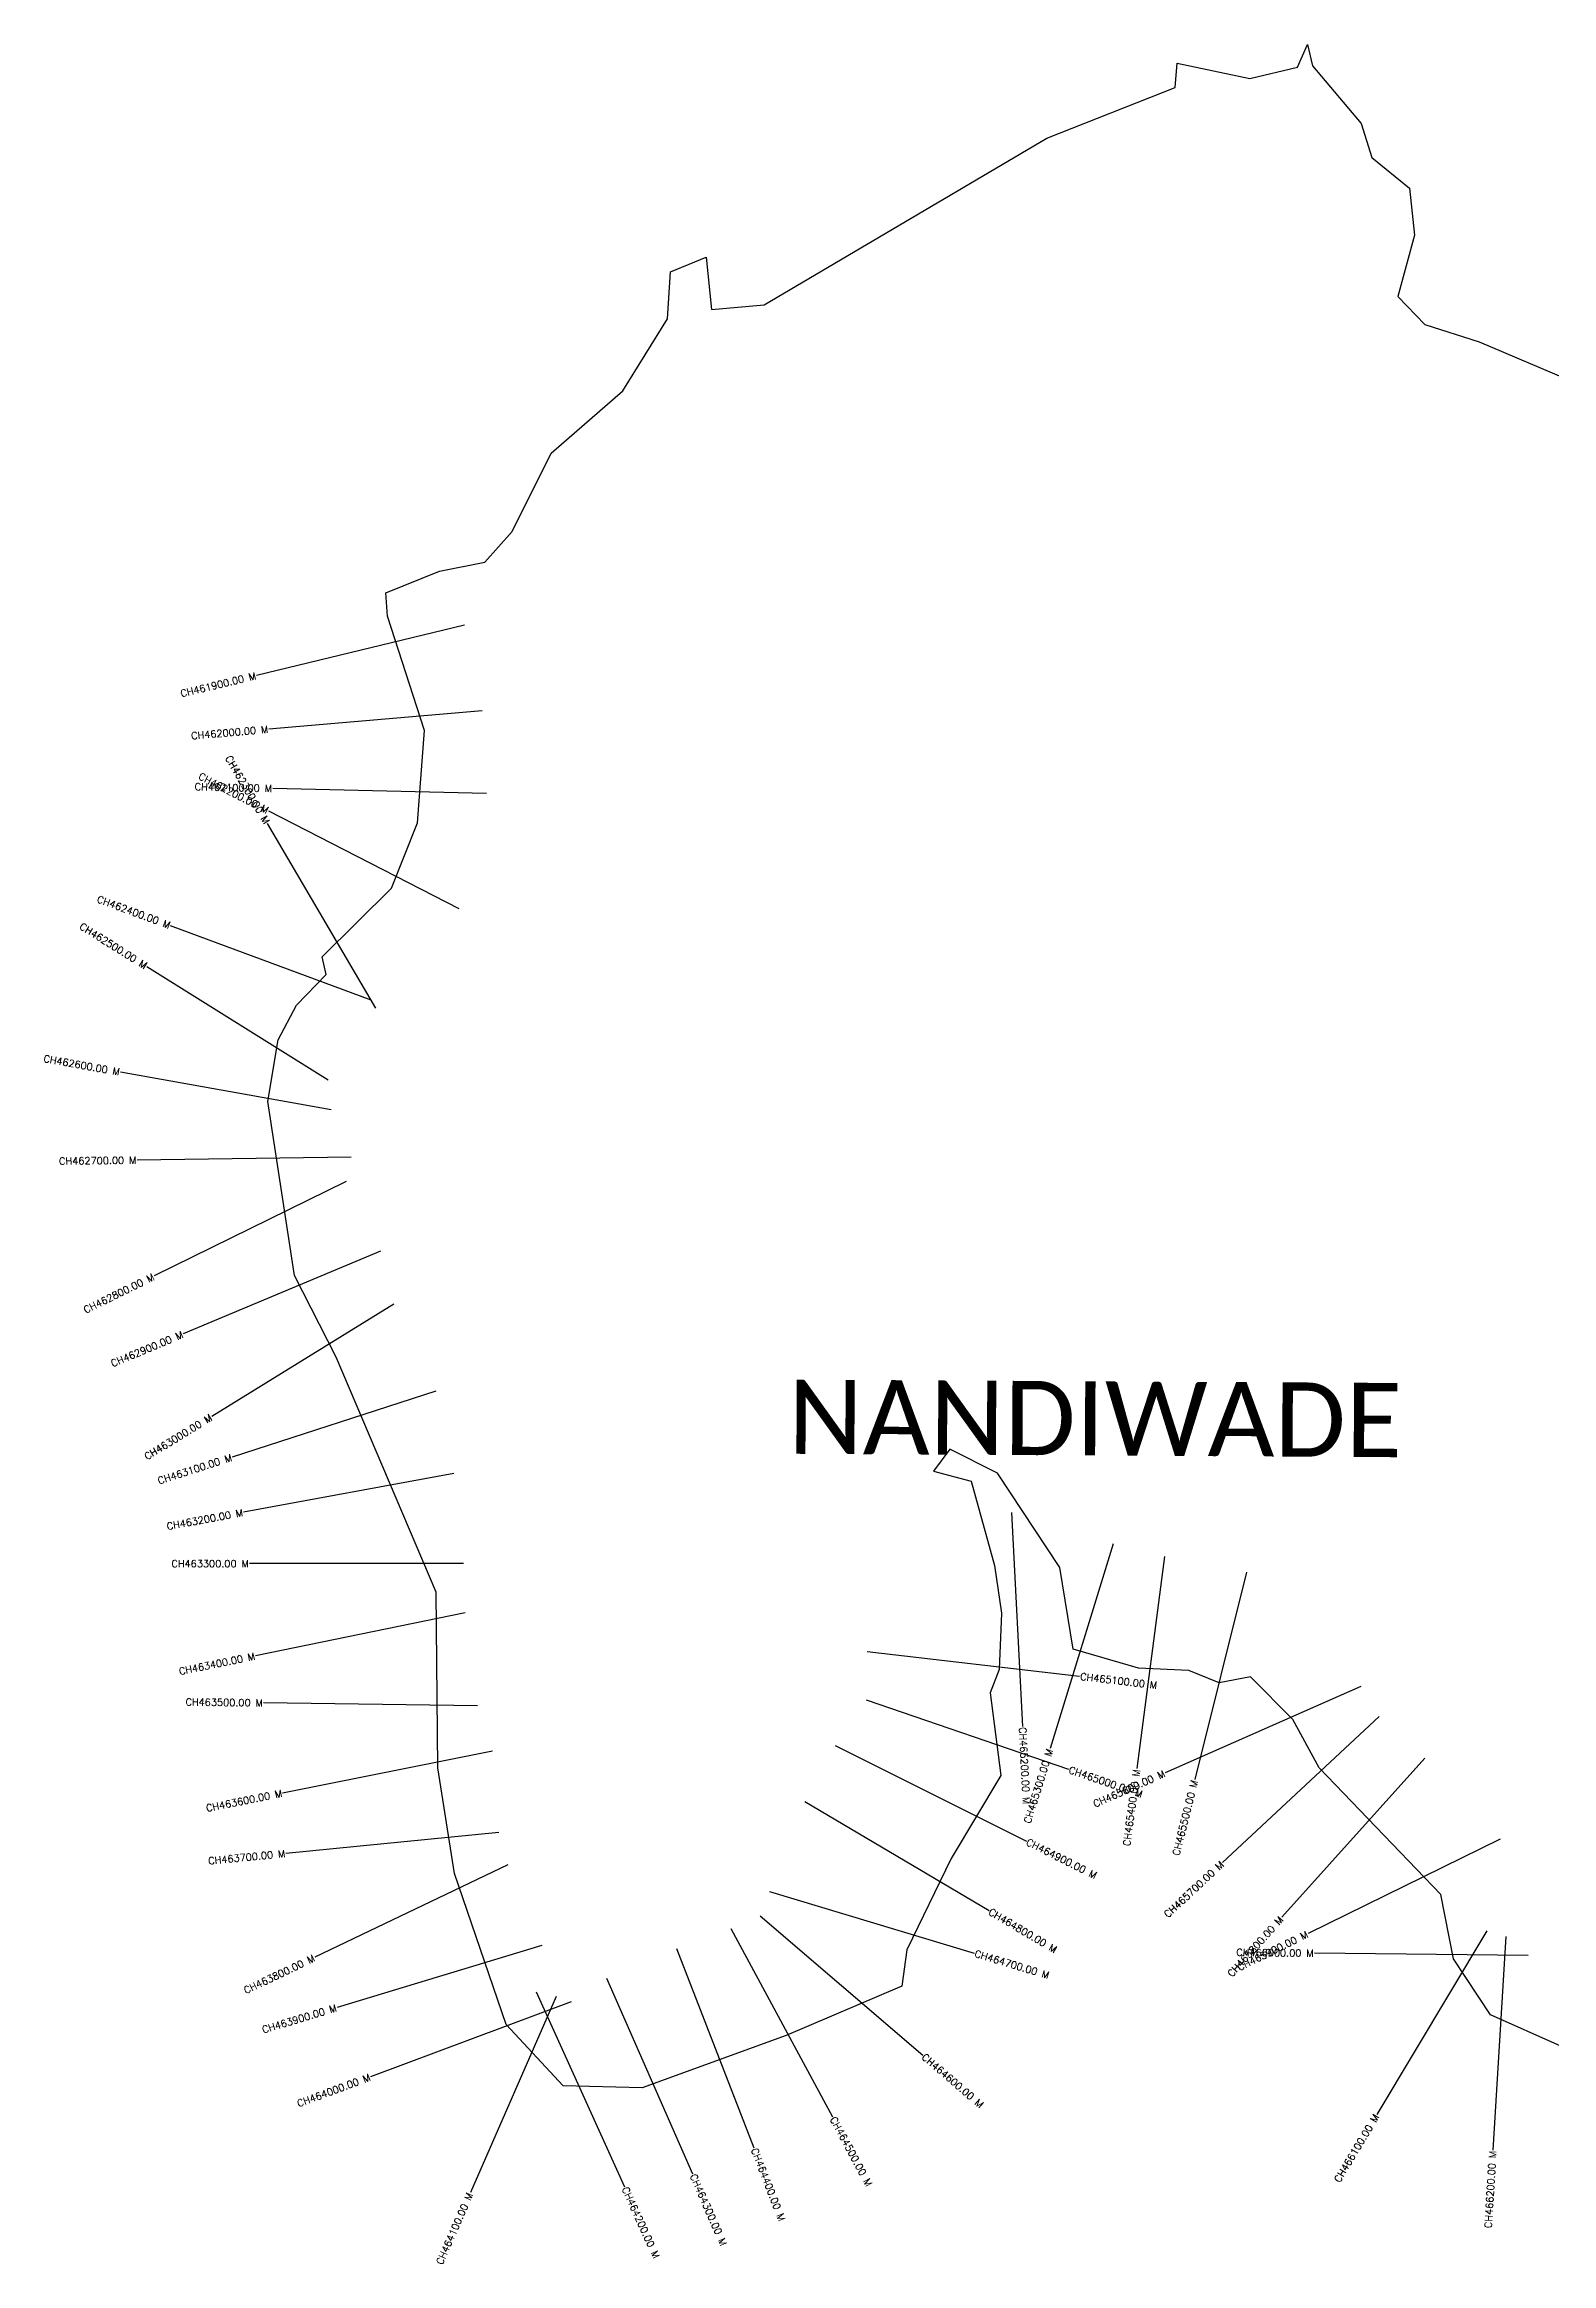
# Model space of a CAD drawing. Header units: metres. Extents: x 308535 to 311803, y 1909983 to 1913095.
# Drawn here: x 308535 to 310649, y 1909983 to 1913095 of the extents above; entities that cross this region are included whole.
import ezdxf
from ezdxf.enums import TextEntityAlignment as Align

# ---------------------------------------------------------------- set-up
doc = ezdxf.new("R2010")
doc.units = ezdxf.units.M
for name, color, linetype in [('CS', 134, 'Continuous'), ('CSMark', 6, 'Continuous'), ('village', 3, 'Continuous'), ('VILLAGE NAME', 250, 'Continuous')]:
    doc.layers.add(name, color=color, linetype=linetype)
doc.styles.get("Standard").update_dxf_attribs({"font": 'simplex.shx'})

msp = doc.modelspace()

# ---------------------------------------------------------------- linework, layer by layer
at = {"layer": 'CS'}
for p, q in [((309124.3, 1912280.6), (308832.7, 1912210)), ((309149, 1912160.6), (308850.1, 1912134.7)), ((309155.4, 1912044.4), (308855.5, 1912051.5)), ((309116.7, 1911882.8), (308849.8, 1912019.9)), ((309000, 1911743.6), (308848.1, 1912002.3)), ((308993.6, 1911754.9), (308712.3, 1911859)), ((308933.2, 1911642.6), (308678.9, 1911801.7)), ((308937.3, 1911601.1), (308642, 1911653.9)), ((308965.3, 1911534.5), (308665.3, 1911530.6)), ((308958.4, 1911500.6), (308689.2, 1911368.1)), ((309006.8, 1911402.8), (308730, 1911287)), ((309025.4, 1911328.5), (308769.9, 1911171.2)), ((309084.1, 1911206.6), (308798.7, 1911114.2)), ((309109.6, 1911091.2), (308814.6, 1911036.7)), ((309891.5, 1911036.2), (309906.8, 1910736.6)), ((310033.8, 1910992.3), (309945.4, 1910705.6)), ((309122.9, 1910964.8), (308822.9, 1910964.8)), ((310106.1, 1910974.7), (310067, 1910677.3)), ((310221, 1910952.9), (310148.3, 1910661.9)), ((309125.3, 1910895.7), (308831.4, 1910835.4)), ((309688.8, 1910841.7), (309986.8, 1910806.8)), ((309142.6, 1910765.5), (308842.6, 1910769.4)), ((309687.4, 1910773.6), (309971.3, 1910676.4)), ((310381.3, 1910792.4), (310106.8, 1910671.4)), ((310406.8, 1910750.3), (310187.4, 1910545.7)), ((309643.9, 1910709.9), (309912.2, 1910575.7)), ((309163.6, 1910702), (308869.4, 1910643.1)), ((310471.1, 1910691.8), (310270.3, 1910468.9)), ((309601.7, 1910631.2), (309859.8, 1910478.3)), ((309172.6, 1910587.7), (308874, 1910558.5)), ((310576.3, 1910578.6), (310307.1, 1910446.3)), ((309185.2, 1910542.3), (308914.5, 1910412.8)), ((309551.8, 1910504.9), (309839.2, 1910418.7)), ((309539.1, 1910471.1), (309766.8, 1910275.7)), ((309232.9, 1910429.3), (308945.7, 1910342.5)), ((309421.4, 1910425.2), (309530.2, 1910145.6)), ((309497.8, 1910453.2), (309640.2, 1910189.1)), ((310557.8, 1910449.8), (310403.6, 1910192.5)), ((310584.7, 1910441.8), (310566.3, 1910142.4)), ((310616, 1910415.2), (310316, 1910418.5)), ((309224.7, 1910364.2), (309348.8, 1910091.1)), ((309323.3, 1910383.7), (309444.2, 1910109.2)), ((309273.8, 1910350.2), (308992.7, 1910245.4)), ((309252.8, 1910357.9), (309132.6, 1910083))]:
    msp.add_line(p, q, dxfattribs=at)
at = {"layer": 'village', "color": 3, "true_color": 0x00ff00}
msp.add_polyline3d([(310661.4, 1910288.1, 0), (310563, 1910332, 0), (310511, 1910410.7, 0), (310493.2, 1910500.8, 0), (310322.9, 1910678.3, 0), (310285.9, 1910746.4, 0), (310226.5, 1910806, 0), (310182.3, 1910797.8, 0), (310140.1, 1910815, 0), (310069.5, 1910818.2, 0), (309977.6, 1910845, 0), (309958.9, 1910959.2, 0), (309871.9, 1911091.4, 0), (309805, 1911125, 0), (309782, 1911094.4, 0), (309834.6, 1911080.2, 0), (309867.5, 1910962, 0), (309877.4, 1910895.2, 0), (309873.9, 1910816.4, 0), (309861.3, 1910783.5, 0), (309876.5, 1910667.8, 0), (309806.8, 1910551.3, 0), (309744.6, 1910423.1, 0), (309737.7, 1910372.1, 0), (309575.5, 1910303.3, 0), (309373.3, 1910229.9, 0), (309262.7, 1910232.6, 0), (309182.9, 1910318.5, 0), (309110.4, 1910530.1, 0), (309086.8, 1910678.3, 0), (309084.6, 1910924.8, 0), (308944.2, 1911254.4, 0), (308886, 1911368.5, 0), (308848.5, 1911612.5, 0), (308862.9, 1911699.3, 0), (308888.9, 1911747.9, 0), (308930.4, 1911790.8, 0), (308924.8, 1911815.6, 0), (309022.1, 1911911.8, 0), (309058.3, 1912003.2, 0), (309068.5, 1912132.8, 0), (309016.3, 1912292.9, 0), (309014, 1912325.9, 0), (309089.5, 1912356.1, 0), (309152.9, 1912368.8, 0), (309191.1, 1912411.9, 0), (309245.8, 1912521.7, 0), (309346.3, 1912608.9, 0), (309409.1, 1912710.2, 0), (309413.4, 1912775.9, 0), (309463.4, 1912796.6, 0), (309470.9, 1912722.9, 0), (309544.4, 1912729.4, 0), (309940.7, 1912963.1, 0), (310121, 1913034.3, 0), (310123.8, 1913068.3, 0), (310225.5, 1913047, 0), (310292.2, 1913062.7, 0), (310306.2, 1913094.8, 0), (310313.3, 1913064.5, 0), (310381.4, 1912983.7, 0), (310396.5, 1912936, 0), (310449.6, 1912893.4, 0), (310456.4, 1912827.2, 0), (310433.1, 1912741.5, 0), (310470.9, 1912702.2, 0), (310547.2, 1912677.7, 0), (310686.8, 1912618.4, 0)], dxfattribs=at)

# ---------------------------------------------------------------- texts
at = {"layer": 'CSMark'}
for s, rotation, p in [('CH461900.00 M', 13.6056, (308831.7, 1912209.8)), ('CH462000.00 M', 4.9583, (308849.1, 1912134.6)), ('CH462300.00 M', 300.425, (308847.6, 1912003.1)), ('CH462100.00 M', 358.6548, (308854.5, 1912051.5)), ('CH462200.00 M', 332.825, (308848.9, 1912020.3)), ('CH462400.00 M', 339.6905, (308711.4, 1911859.4)), ('CH462500.00 M', 327.9794, (308678, 1911802.2)), ('CH462600.00 M', 349.8654, (308641, 1911654)), ('CH462700.00 M', 0.745, (308664.3, 1911530.5)), ('CH462800.00 M', 26.2206, (308688.4, 1911367.6)), ('CH462900.00 M', 22.6959, (308729.1, 1911286.6)), ('CH463000.00 M', 31.6231, (308769.1, 1911170.7)), ('CH463100.00 M', 17.9441, (308797.8, 1911113.9)), ('CH463200.00 M', 10.4608, (308813.6, 1911036.5)), ('CH463400.00 M', 11.5911, (308830.4, 1910835.2)), ('CH463500.00 M', 359.2653, (308841.6, 1910769.4)), ('CH465300.00 M', 72.8677, (309945.1, 1910704.6)), ('CH465600.00 M', 23.7834, (310105.9, 1910671)), ('CH465400.00 M', 82.4954, (310066.8, 1910676.3)), ('CH463600.00 M', 11.3172, (308868.5, 1910642.9)), ('CH465500.00 M', 75.9703, (310148, 1910660.9)), ('CH463700.00 M', 5.5862, (308873, 1910558.4)), ('CH465700.00 M', 43.0016, (310186.7, 1910545)), ('CH465800.00 M', 47.9877, (310269.6, 1910468.1)), ('CH465900.00 M', 26.1842, (310306.2, 1910445.8)), ('CH463800.00 M', 25.5572, (308913.6, 1910412.4)), ('CH466000.00 M', 359.3665, (310315, 1910418.5)), ('CH463900.00 M', 16.8219, (308944.7, 1910342.2)), ('CH464000.00 M', 20.4343, (308991.8, 1910245.1)), ('CH466100.00 M', 59.0605, (310403.1, 1910191.6)), ('CH466200.00 M', 86.4929, (310566.2, 1910141.4)), ('CH464100.00 M', 66.3823, (309132.2, 1910082.1))]:
    msp.add_text(s, height=10, rotation=rotation, dxfattribs=at).set_placement(p, align=Align.MIDDLE_RIGHT)
msp.add_text('CH463300.00 M', height=10, dxfattribs=at).set_placement((308821.9, 1910964.8), align=Align.MIDDLE_RIGHT)
for s, rotation, p in [('CH465100.00 M', 353.3118, (309987.8, 1910806.7)), ('CH465200.00 M', 272.9293, (309906.9, 1910735.6)), ('CH465000.00 M', 341.1013, (309972.2, 1910676.1)), ('CH464900.00 M', 333.4381, (309913.1, 1910575.3)), ('CH464800.00 M', 329.3559, (309860.6, 1910477.8)), ('CH464700.00 M', 343.2949, (309840.1, 1910418.4)), ('CH464600.00 M', 319.3797, (309767.6, 1910275.1)), ('CH464500.00 M', 298.3306, (309640.7, 1910188.2)), ('CH464400.00 M', 291.2676, (309530.6, 1910144.7)), ('CH464200.00 M', 294.4304, (309349.2, 1910090.2)), ('CH464300.00 M', 293.778, (309444.6, 1910108.3))]:
    msp.add_text(s, height=10, rotation=rotation, dxfattribs=at).set_placement(p, align=Align.MIDDLE_LEFT)
at = {"layer": 'VILLAGE NAME', "insert": (309578.6, 1911222.8), "char_height": 104.042, "attachment_point": 1, "rotation": 359.6762}
msp.add_mtext_dynamic_manual_height_columns('{\\fCalibri|b0|i0|c0|p34;NANDIWADE}', width=1259.386, gutter_width=520.2, heights=[0], dxfattribs=at)

doc.saveas('drawing.dxf')
